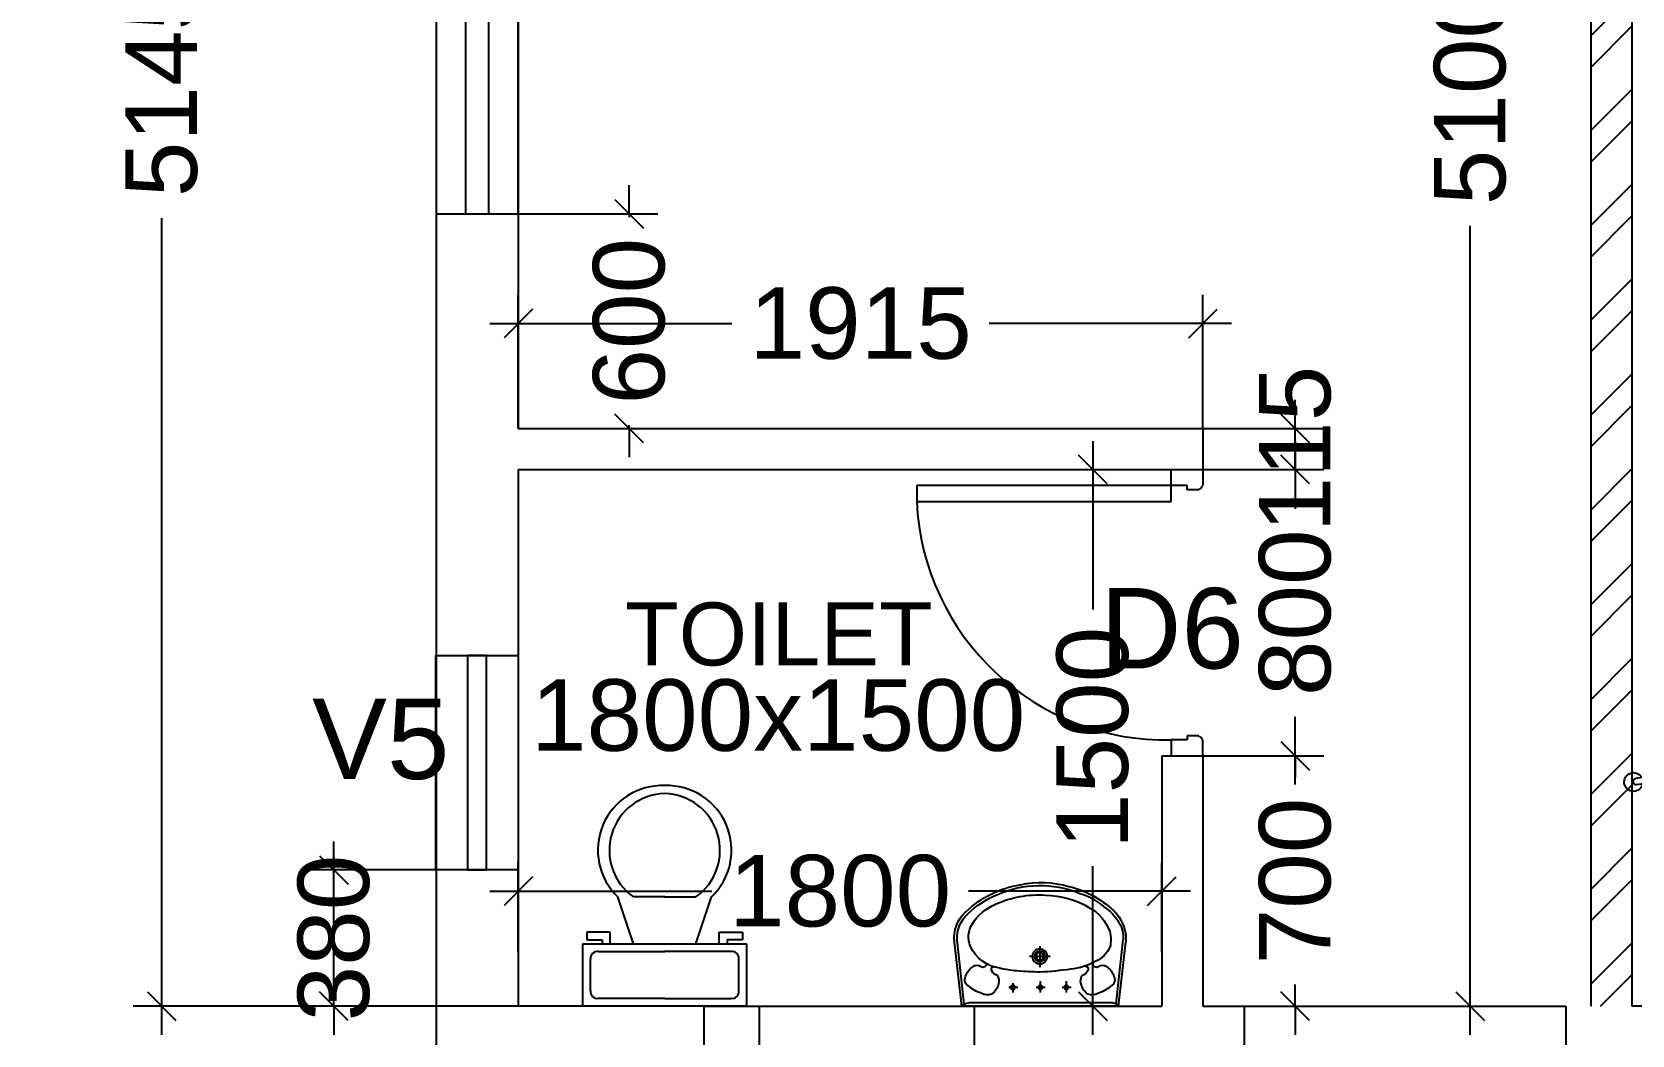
# Model space of a CAD drawing. Extents: x 7897917 to 8423973, y -6487334 to -6173396.
# Drawn here: x 7927784 to 7932259, y -6372326 to -6369522 of the extents above; entities that cross this region are included whole.
import ezdxf
from ezdxf.enums import TextEntityAlignment as Align

# ---------------------------------------------------------------- set-up
doc = ezdxf.new("R2010")
doc.units = 0
doc.header["$LTSCALE"] = 600
doc.header["$MEASUREMENT"] = 0
doc.header["$PDMODE"] = 35
doc.layers.get('0').update_dxf_attribs({"linetype": 'CONTINUOUS'})
doc.layers.get('Defpoints').update_dxf_attribs({"linetype": 'CONTINUOUS'})
for name, color, linetype in [('Beds', 33, 'CONTINUOUS'), ('DIM-TEXT', 8, 'CONTINUOUS'), ('DOOR', 32, 'CONTINUOUS'), ('furniture', 33, 'CONTINUOUS'), ('joinery', 7, 'CONTINUOUS'), ('LA-column', 3, 'CONTINUOUS'), ('LOADING', 140, 'CONTINUOUS'), ('PARTI', 21, 'CONTINUOUS'), ('Parti Hat', 35, 'CONTINUOUS'), ('Room Dim', 1, 'CONTINUOUS'), ('TEXT', 6, 'CONTINUOUS'), ('Toi-Euip', 8, 'CONTINUOUS'), ('toi-fix', 46, 'CONTINUOUS'), ('Walls', 7, 'CONTINUOUS'), ('WIN', 151, 'CONTINUOUS'), ('Working Dim', 5, 'CONTINUOUS')]:
    doc.layers.add(name, color=color, linetype=linetype)
doc.styles.add('ari', font='arial.ttf')
doc.styles.add('ARIAL', font='arial.ttf')
doc.styles.add('RT', font='romant.shx')
doc.dimstyles.new('int. dim', dxfattribs={"dimtxt": 450, "dimasz": 80, "dimexe": 80, "dimexo": 0, "dimgap": 70, "dimtad": 0, "dimdec": 0, "dimzin": 12, "dimdsep": 46, "dimtxsty": 'ari', "dimblk": 'OBLIQUE', "dimcen": 2, "dimdle": 80, "dimclrd": 256, "dimclre": 256, "dimclrt": 6, "dimadec": 0, "dimazin": 0, "dimtfac": 1, "dimtdec": 0, "dimtix": 1, "dimtmove": 2, "dimatfit": 3, "dimfxl": 1, "dimtolj": 1, "dimtzin": 0, "dimlwd": -1, "dimlwe": -1, "dimarcsym": 0})
doc.dimstyles.new('TEXT', dxfattribs={"dimscale": 0, "dimtxt": 600, "dimasz": 300, "dimexe": 300, "dimexo": 30, "dimgap": 50, "dimtad": 0, "dimdec": 0, "dimzin": 0, "dimdsep": 46, "dimtxsty": 'RT', "dimblk": 'OBLIQUE', "dimcen": 0.09, "dimdle": 300, "dimclrd": 256, "dimclre": 256, "dimclrt": 170, "dimadec": 0, "dimazin": 0, "dimtfac": 1, "dimtdec": 0, "dimtofl": 0, "dimtmove": 2, "dimatfit": 3, "dimfxl": 1, "dimfrac": 2, "dimtolj": 1, "dimtzin": 0, "dimlwd": -1, "dimlwe": -1, "dimarcsym": 0})

# ---------------------------------------------------------------- blocks, each defined once
blk = doc.blocks.new('1000')
at = {"layer": 'DOOR'}
for p, q in [((0, -100), (0, 0)), ((0, 0), (49.7, 0)), ((49.7, 0), (49.7, -2.2)), ((63.2, -49.5), (49.7, -49.5)), ((49.7, -49.5), (49.7, -100)), ((63.2, -13.5), (61, -13.5)), ((63.2, -13.5), (63.2, -49.5)), ((836.8, -13.5), (836.8, -49.5)), ((836.8, -13.5), (839, -13.5)), ((836.8, -49.5), (850.3, -49.5)), ((850.3, 0), (850.3, -2.2)), ((900, 0), (850.3, 0)), ((850.3, -49.5), (850.3, -100)), ((900, -100), (900, 0)), ((49.7, -100), (0, -100)), ((49.7, -100), (49.7, -900.6)), ((100.2, -100), (49.7, -100)), ((100.2, -900.6), (100.2, -100)), ((850.3, -100), (900, -100)), ((49.7, -900.6), (100.2, -900.6))]:
    blk.add_line(p, q, dxfattribs=at)
for centre, major_axis, start_param, end_param in [((49.7, -13.5), (-7.95, 7.95), 3.926991, 5.497787), ((850.3, -13.5), (7.95, 7.95), 0.785398, 2.356194)]:
    blk.add_ellipse(centre, major_axis=major_axis, ratio=1, start_param=start_param, end_param=end_param, dxfattribs=at)
at = {"layer": 'DOOR', "color": 145}
blk.add_ellipse((64.3, -115.3), major_axis=(-519.7, 589.8), ratio=1, start_param=2.464943, end_param=4.009476, dxfattribs=at)
blk = doc.blocks.new('A$C70ED7303')
at = {"layer": 'toi-fix', "color": 8}
for p, q in [((0, 0), (229, 0)), ((229, 0), (229, -174.4)), ((-229, 0), (0, 0)), ((-229, -174.4), (-229, 0)), ((-207.2, -43.6), (-207.2, -130.8)), ((0, -21.8), (-185.4, -21.8)), ((0, -21.8), (185.4, -21.8)), ((207.2, -43.6), (207.2, -130.8)), ((229, -174.4), (-229, -174.4)), ((-185.4, -152.6), (0, -152.6)), ((-174.4, -185.4), (-174.4, -174.4)), ((-152.6, -174.4), (-152.6, -207.2)), ((-87.2, -174.4), (-130.8, -305.3)), ((185.4, -152.6), (0, -152.6)), ((87.2, -174.4), (130.8, -305.3)), ((152.6, -174.4), (152.6, -207.2)), ((174.4, -185.4), (174.4, -174.4)), ((-218.1, -207.2), (-218.1, -185.4)), ((-218.1, -185.4), (-174.4, -185.4)), ((-152.6, -207.2), (-218.1, -207.2)), ((152.6, -207.2), (218.1, -207.2)), ((218.1, -185.4), (174.4, -185.4)), ((218.1, -207.2), (218.1, -185.4)), ((0, -305.3), (-87.2, -305.3)), ((0, -305.3), (87.2, -305.3))]:
    blk.add_line(p, q, dxfattribs=at)
for centre, major_axis, start_param, end_param in [((-188.1, -40.9), (13.6, -13.6), 2.214297, 4.068888), ((188.1, -40.9), (13.6, -13.6), 0.643501, 2.498091), ((-188.1, -133.6), (-13.6, -13.6), 5.35589, 7.21048), ((188.1, -133.6), (-13.6, -13.6), 0.643501, 2.498091), ((-6.6, -436.2), (-127.6, -127.6), 4.686239, 7.105146), ((4.7, -435.5), (-112.7, -112.7), 4.541602, 7.039318), ((6.6, -436.2), (55.8, -171.6), -0.351019, 2.067888), ((-4.7, -435.5), (-112.7, -112.7), 0.814663, 3.31238)]:
    blk.add_ellipse(centre, major_axis=major_axis, ratio=1, start_param=start_param, end_param=end_param, dxfattribs=at)
blk = doc.blocks.new('HF12177-P')
for p, q in [((-0.0196, -0.007), (-0.1885, 0.2255)), ((0, 0), (-0.1724, 0.2372)), ((0, 0), (0.1724, 0.2372)), ((0.0196, -0.007), (0.1885, 0.2255)), ((-0.0631, -0.027), (-0.2951, -0.1024)), ((-0.01, -0.0308), (-0.2889, -0.1214)), ((-0.12, -0.015), (-0.12, -0.019)), ((-0.112, -0.007), (0.112, -0.007)), ((-0.112, -0.027), (0.112, -0.027)), ((-0.1, -0.007), (-0.1, -0.027)), ((-0.01, -0.0308), (-0.01, -0.324)), ((0.01, -0.0308), (0.01, -0.324)), ((0.01, -0.0308), (0.2889, -0.1214)), ((0.0631, -0.027), (0.2951, -0.1024)), ((0.1, -0.007), (0.1, -0.027)), ((0.12, -0.015), (0.12, -0.019))]:
    blk.add_line(p, q)
for centre, radius, start, end in [((-0.1852, 0.2378), 0.03, 325.4712, 286.5288), ((0.1852, 0.2378), 0.03, 253.4712, 214.5288), ((-0.1821, 0.2302), 0.008, 126.3733, 216), ((0, -0.017), 0.315, 125.6267, 126.3733), ((-0.1788, 0.2325), 0.008, 36, 125.6267), ((0.1788, 0.2325), 0.008, 54.3733, 144), ((0, -0.017), 0.315, 53.6267, 54.3733), ((0.1821, 0.2302), 0.008, 324, 53.6267), ((-0.112, -0.015), 0.008, 90, 180), ((-0.112, -0.019), 0.008, 180, 270), ((0.112, -0.015), 0.008, 0, 90), ((0.112, -0.019), 0.008, 270, 0), ((-0.2996, -0.1144), 0.03, 37.4712, 358.5288), ((-0.2926, -0.11), 0.008, 108, 197.6267), ((0.2996, -0.1144), 0.03, 181.4712, 142.5288), ((0.2926, -0.11), 0.008, 342.3733, 72), ((0, -0.017), 0.315, 197.6267, 198.3733), ((-0.2914, -0.1138), 0.008, 198.3733, 288), ((0.2914, -0.1138), 0.008, 252, 341.6267), ((0, -0.017), 0.315, 341.6267, 342.3733), ((0, -0.332), 0.03, 109.4712, 70.5288), ((-0.002, -0.324), 0.008, 180, 269.6267), ((0, -0.017), 0.315, 269.6267, 270.3733), ((0.002, -0.324), 0.008, 270.3733, 0)]:
    blk.add_arc(centre, radius, start, end)
blk = doc.blocks.new('HF10037A-P')
for p, q in [((-0.0301, 0.4129), (-0.0301, 0.3879)), ((0.0299, 0.4129), (-0.0301, 0.4129)), ((0.0299, 0.4129), (0.0299, 0.3879)), ((0.0299, 0.3879), (-0.0301, 0.3879)), ((-0.2161, 0.2789), (-0.2303, 0.2206)), ((-0.2161, 0.2789), (-0.1918, 0.273)), ((-0.1918, 0.273), (-0.206, 0.2147)), ((0.1911, 0.2695), (0.2149, 0.2771)), ((0.1911, 0.2695), (0.2094, 0.2124)), ((0.2149, 0.2771), (0.2332, 0.22)), ((-0.2303, 0.2206), (-0.206, 0.2147)), ((0.1909, 0.2372), (0.2004, 0.2402)), ((0.2094, 0.2124), (0.2332, 0.22)), ((-0.1637, 0.0065), (-0.1487, 0.0264)), ((-0.1637, 0.0065), (-0.1157, -0.0296)), ((-0.1487, 0.0264), (-0.1007, -0.0096)), ((0.0965, -0.0108), (0.1459, 0.0231)), ((0.1106, -0.0314), (0.1601, 0.0025)), ((0.1107, 0.0109), (0.1162, 0.0026)), ((0.1601, 0.0025), (0.1459, 0.0231)), ((-0.1157, -0.0296), (-0.1007, -0.0096)), ((0.1106, -0.0314), (0.0965, -0.0108))]:
    blk.add_line(p, q)
for radius in [0.21, 0.1775]:
    blk.add_circle((0, 0.1775), radius)
for centre, radius, start, end in [((-0.0001, 0.3254), 0.0925, 71.0754, 108.9246), ((-0.0001, 0.4754), 0.0925, 251.0754, 288.9246), ((-0.1382, 0.229), 0.0925, 147.3419, 185.1912), ((-0.2839, 0.2646), 0.0925, 327.3419, 5.1912), ((0.2836, 0.2676), 0.0925, 178.8412, 216.6904), ((0.1407, 0.2219), 0.0925, 358.8412, 36.6904), ((0, 0.1775), 0.2, 303.6037, 17.3657), ((-0.0871, 0.0584), 0.0925, 214.1875, 252.0368), ((-0.1772, -0.0615), 0.0925, 34.1875, 72.0368), ((0.1707, -0.066), 0.0925, 105.5121, 143.3614), ((0.0859, 0.0577), 0.0925, 285.5121, 323.3614)]:
    blk.add_arc(centre, radius, start, end)
blk = doc.blocks.new('ME17678-P')
at = {"layer": 'furniture', "color": 21}
for p, q in [((-0.05, 0.175), (0.26, 0.175)), ((-0.05, 0.175), (-0.05, 0.05)), ((0.26, 0.175), (0.26, 0)), ((0, 0), (-0.05, 0.05)), ((0, 0), (0.26, 0))]:
    blk.add_line(p, q, dxfattribs=at)
blk = doc.blocks.new('A$C6969112B')
at = {"layer": 'furniture', "color": 8}
for p, q in [((521.2, 1792.5), (1116.3, 1792.5)), ((521.2, 1766.3), (521.2, 1792.5)), ((1116.3, 1766.3), (1116.3, 1792.5)), ((477.6, 1766.3), (1159.9, 1766.3)), ((477.6, 130.9), (477.6, 1766.3)), ((1159.9, 130.9), (1159.9, 1766.3)), ((428.3, 1689), (477.6, 1728.6)), ((428.3, 1654.1), (477.6, 1614.5)), ((476, 1595), (476, 1560.9)), ((1161.6, 1595), (1161.6, 1560.9)), ((432.3, 1559.1), (432.3, 1556.9)), ((433.9, 342.6), (433.9, 1556.9)), ((451.4, 342.6), (451.4, 1556.9)), ((453, 1559.1), (453, 1556.9)), ((1184.5, 1559.1), (1184.5, 1556.9)), ((1186.1, 342.6), (1186.1, 1556.9)), ((1203.6, 342.6), (1203.6, 1556.9)), ((1205.2, 1559.1), (1205.2, 1556.9)), ((1234.1, 702.5), (1212.3, 702.5)), ((1212.3, 702.5), (1212.3, 650.2)), ((1223.2, 130.9), (1223.2, 676.4)), ((1223.2, 676.4), (1594.1, 676.4)), ((1234.1, 702.5), (1234.1, 676.4)), ((1605, 702.5), (1583.2, 702.5)), ((1583.2, 702.5), (1583.2, 676.4)), ((1594.1, 676.4), (1594.1, 130.9)), ((1605, 702.5), (1605, 650.2)), ((1223.2, 650.2), (1212.3, 650.2)), ((1223.2, 658.9), (1576.7, 658.9)), ((1576.7, 658.9), (1576.7, 148.4)), ((1605, 650.2), (1594.1, 650.2)), ((432.3, 340.4), (432.3, 342.6)), ((453, 340.4), (453, 342.6)), ((476, 304.5), (476, 338.6)), ((1161.6, 304.5), (1161.6, 338.6)), ((1184.5, 340.4), (1184.5, 342.6)), ((1205.2, 340.4), (1205.2, 342.6)), ((1223.2, 157.1), (1212.3, 157.1)), ((1212.3, 157.1), (1212.3, 104.7)), ((1576.7, 148.4), (1223.2, 148.4)), ((1605, 157.1), (1594.1, 157.1)), ((1605, 157.1), (1605, 104.7)), ((1159.9, 130.9), (477.6, 130.9)), ((521.2, 104.7), (521.2, 130.9)), ((1116.3, 104.7), (521.2, 104.7)), ((1116.3, 104.7), (1116.3, 130.9)), ((1234.1, 104.7), (1212.3, 104.7)), ((1594.1, 130.9), (1223.2, 130.9)), ((1234.1, 130.9), (1234.1, 104.7)), ((1583.2, 130.9), (1583.2, 104.7)), ((1605, 104.7), (1583.2, 104.7))]:
    blk.add_line(p, q, dxfattribs=at)
for points in [[(564.9, 1792.5), (564.9, 1853.6, -0.414214), (608.5, 1897.3), (1029, 1897.3, -0.414214), (1072.7, 1853.6), (1072.7, 1792.5)], [(586.7, 1792.5), (586.7, 1853.6, -0.414214), (608.5, 1875.4), (1029, 1875.4, -0.414214), (1050.8, 1853.6), (1050.8, 1792.5)], [(476, 1592.7), (451.4, 1585, 0.318781), (430, 1563.1), (430, 1559.1), (455.4, 1559.1), (455.4, 1563.1), (476, 1563.1)], [(1161.6, 1592.7), (1186.1, 1585, -0.318781), (1207.6, 1563.1), (1207.6, 1559.1), (1182.1, 1559.1), (1182.1, 1563.1), (1161.6, 1563.1)], [(476, 306.8), (451.4, 314.4, -0.318781), (430, 336.4), (430, 340.4), (455.4, 340.4), (455.4, 336.4), (476, 336.4)], [(1161.6, 306.8), (1186.1, 314.4, 0.318781), (1207.6, 336.4), (1207.6, 340.4), (1182.1, 340.4), (1182.1, 336.4), (1161.6, 336.4)], [(1072.7, 104.7), (1072.7, 43.6, -0.414214), (1029, 0), (608.5, 0, -0.414214), (564.9, 43.6), (564.9, 104.7)], [(1050.8, 104.7), (1050.8, 43.6, -0.414214), (1029, 21.8), (608.5, 21.8, -0.414214), (586.7, 43.6), (586.7, 104.7)]]:
    blk.add_lwpolyline(points, format="xyb", dxfattribs=at)
for points in [[(476, 1595), (477.6, 1595)], [(1161.6, 1595), (1159.9, 1595)], [(432.3, 1556.9), (453, 1556.9)], [(476, 1560.9), (477.6, 1560.9)], [(1161.6, 1560.9), (1159.9, 1560.9)], [(1205.2, 1556.9), (1184.5, 1556.9)], [(432.3, 342.6), (453, 342.6)], [(476, 338.6), (477.6, 338.6)], [(1161.6, 338.6), (1159.9, 338.6)], [(1205.2, 342.6), (1184.5, 342.6)], [(476, 304.5), (477.6, 304.5)], [(1161.6, 304.5), (1159.9, 304.5)]]:
    blk.add_lwpolyline(points, dxfattribs=at)
blk.add_circle((435.1, 1671.6), 9.27, dxfattribs=at)
for centre, radius, start, end in [((440.7, 1671.6), 21.4, 125.427, 234.573), ((1288.7, 676.4), 80.7, 161.0754, 198.9246), ((1157.8, 676.4), 80.7, 0, 18.9246), ((1659.6, 676.4), 80.7, 161.0754, 180), ((1528.7, 676.4), 80.7, 341.0754, 18.9246), ((1288.7, 130.9), 80.7, 161.0754, 198.9246), ((1528.7, 130.9), 80.7, 341.0754, 18.9246), ((1157.8, 130.9), 80.7, 341.0754, 0), ((1659.6, 130.9), 80.7, 180, 198.9246)]:
    blk.add_arc(centre, radius, start, end, dxfattribs=at)
at = {"layer": 'LOADING', "color": 8, "yscale": 872.7299101983663, "zscale": 872.7299101979671}
for name, p, xscale, rotation in [('HF12177-P', (1424.7, 1676), -872.7299101979006, 170.2976301882088), ('HF10037A-P', (215.1, 1178), -872.7299102004868, 353.6512974186875)]:
    blk.add_blockref(name, p, dxfattribs=dict(at, xscale=xscale, rotation=rotation))
at = {"layer": 'LOADING', "color": 8, "xscale": -872.7299101983663, "yscale": 872.7299101983663, "zscale": 872.7299101979671}
blk.add_blockref('ME17678-P', (343.2, 1718.8), dxfattribs=at)
blk = doc.blocks.new('_Oblique')
at = {"color": 0, "linetype": 'ByBlock', "lineweight": -2}
blk.add_line((-0.5, -0.5), (0.5, 0.5), dxfattribs=at)
blk = doc.blocks.new('*D574')
at = {"layer": 'Defpoints', "color": 0, "transparency": 16777216}
for p in [(7931410.8, -6367145.6, 13.9), (7931410.8, -6372245.6, -5.1), (7931806.3, -6372245.6)]:
    blk.add_point(p, dxfattribs=at)
at = {"layer": 'Working Dim', "transparency": 16777216}
for p, q in [((7931806.3, -6367065.6), (7931806.3, -6369327.3)), ((7931410.8, -6367145.6), (7931886.3, -6367145.6)), ((7931806.3, -6372325.6), (7931806.3, -6370063.9)), ((7931410.8, -6372245.6), (7931886.3, -6372245.6))]:
    blk.add_line(p, q, dxfattribs=at)
at = {"layer": 'Working Dim', "transparency": 16777216, "xscale": 80, "yscale": 80, "zscale": 80}
for p, rotation in [((7931806.3, -6367145.6), 90), ((7931806.3, -6372245.6), 270)]:
    blk.add_blockref('_Oblique', p, dxfattribs=dict(at, rotation=rotation))
at = {"layer": 'Working Dim', "color": 6, "transparency": 16777216, "insert": (7931806.3, -6369695.6), "char_height": 200, "attachment_point": 5, "rotation": 90, "style": 'ari'}
blk.add_mtext('\\A1;5100', dxfattribs=at)
blk = doc.blocks.new('*D576')
at = {"layer": 'Defpoints', "color": 0, "transparency": 16777216}
for p in [(7929144.1, -6371924.2), (7929144.1, -6372092.4), (7930944.1, -6372092.4)]:
    blk.add_point(p, dxfattribs=at)
at = {"layer": 'Working Dim', "transparency": 16777216}
for p, q in [((7929144.1, -6372092.4), (7929144.1, -6371844.2)), ((7930944.1, -6372092.4), (7930944.1, -6371844.2)), ((7929064.1, -6371924.2), (7929685.2, -6371924.2)), ((7931024.1, -6371924.2), (7930402.9, -6371924.2))]:
    blk.add_line(p, q, dxfattribs=at)
at = {"layer": 'Working Dim', "transparency": 16777216, "xscale": 80, "yscale": 80, "zscale": 80, "rotation": 180}
blk.add_blockref('_Oblique', (7929144.1, -6371924.2), dxfattribs=at)
at = {"layer": 'Working Dim', "transparency": 16777216, "xscale": 80, "yscale": 80, "zscale": 80}
blk.add_blockref('_Oblique', (7930944.1, -6371924.2), dxfattribs=at)
at = {"layer": 'Working Dim', "color": 6, "transparency": 16777216, "insert": (7930044.1, -6371924.2), "char_height": 200, "attachment_point": 5, "style": 'ari'}
blk.add_mtext('\\A1;1800', dxfattribs=at)
blk = doc.blocks.new('*D577')
at = {"layer": 'Defpoints', "color": 0, "transparency": 16777216}
for p in [(7930603.6, -6370745.6), (7930750.7, -6370745.6), (7930603.6, -6372245.6, -5.1)]:
    blk.add_point(p, dxfattribs=at)
at = {"layer": 'Working Dim', "transparency": 16777216}
for p, q in [((7930750.7, -6370665.6), (7930750.7, -6371136.7)), ((7930603.6, -6370745.6), (7930830.7, -6370745.6)), ((7930750.7, -6372325.6), (7930750.7, -6371854.4)), ((7930603.6, -6372245.6), (7930830.7, -6372245.6))]:
    blk.add_line(p, q, dxfattribs=at)
at = {"layer": 'Working Dim', "transparency": 16777216, "xscale": 80, "yscale": 80, "zscale": 80}
for p, rotation in [((7930750.7, -6370745.6), 90), ((7930750.7, -6372245.6), 270)]:
    blk.add_blockref('_Oblique', p, dxfattribs=dict(at, rotation=rotation))
at = {"layer": 'Working Dim', "color": 6, "transparency": 16777216, "insert": (7930750.7, -6371495.6), "char_height": 200, "attachment_point": 5, "rotation": 90, "style": 'ari'}
blk.add_mtext('\\A1;1500', dxfattribs=at)
blk = doc.blocks.new('*D716')
at = {"layer": 'Defpoints', "color": 0, "transparency": 16777216}
for p in [(7928398, -6367100.6), (7928146.6, -6372245.5), (7928913.9, -6372245.5)]:
    blk.add_point(p, dxfattribs=at)
at = {"layer": 'Working Dim', "transparency": 16777216}
for p, q in [((7928146.6, -6367020.6), (7928146.6, -6369303.7)), ((7928398, -6367100.6), (7928066.6, -6367100.6)), ((7928146.6, -6372325.5), (7928146.6, -6370042.5)), ((7928913.9, -6372245.5), (7928066.6, -6372245.5))]:
    blk.add_line(p, q, dxfattribs=at)
at = {"layer": 'Working Dim', "transparency": 16777216, "xscale": 80, "yscale": 80, "zscale": 80}
for p, rotation in [((7928146.6, -6367100.6), 90), ((7928146.6, -6372245.5), 270)]:
    blk.add_blockref('_Oblique', p, dxfattribs=dict(at, rotation=rotation))
at = {"layer": 'Working Dim', "color": 6, "transparency": 16777216, "insert": (7928146.6, -6369673.1), "char_height": 200, "attachment_point": 5, "rotation": 90, "style": 'ari'}
blk.add_mtext('\\A1;5145', dxfattribs=at)
blk = doc.blocks.new('*D1166')
at = {"layer": 'Defpoints', "color": 0, "transparency": 16777216}
for p in [(7928628.1, -6371864.9), (7928913.8, -6371864.9), (7928914.1, -6372245.4)]:
    blk.add_point(p, dxfattribs=at)
at = {"layer": 'Working Dim', "transparency": 16777216}
for p, q in [((7928628.1, -6371864.9), (7928628.1, -6371784.9)), ((7928913.8, -6371864.9), (7928548.1, -6371864.9)), ((7928628.1, -6372245.4), (7928628.1, -6371864.9)), ((7928914.1, -6372245.4), (7928548.1, -6372245.4)), ((7928628.1, -6372245.4), (7928628.1, -6372325.4))]:
    blk.add_line(p, q, dxfattribs=at)
at = {"layer": 'Working Dim', "transparency": 16777216, "xscale": 80, "yscale": 80, "zscale": 80}
for p, rotation in [((7928628.1, -6371864.9), 270), ((7928628.1, -6372245.4), 90)]:
    blk.add_blockref('_Oblique', p, dxfattribs=dict(at, rotation=rotation))
at = {"layer": 'Working Dim', "color": 6, "transparency": 16777216, "insert": (7928628.1, -6372055.1), "char_height": 200, "attachment_point": 5, "rotation": 90, "style": 'ari'}
blk.add_mtext('\\A1;380', dxfattribs=at)
blk = doc.blocks.new('A$C4D064DB7')
at = {"layer": 'Toi-Euip', "color": 8}
for p, q in [((-212.3, 5.4), (-232.3, 184.5)), ((212.2, 4.9), (232.3, 184.5)), ((-219.3, -1), (-239.3, 178)), ((-28.5, 137.9), (30, 137.9)), ((0.9, 167), (0.9, 107.5)), ((219.2, -1), (239.3, 178)), ((-61.3, 51.7), (-86.8, 51.7)), ((-73.1, 68.7), (-73.1, 37.2)), ((11.1, 51.7), (-14.3, 51.7)), ((-0.6, 68.7), (-0.6, 37.2)), ((87.9, 51.7), (62.5, 51.7)), ((76.2, 63.6), (76.2, 37.2)), ((-204.6, 8.3), (200.4, 8.3)), ((-219.3, -1), (219.2, -1))]:
    blk.add_line(p, q, dxfattribs=at)
for centre, radius in [((0.9, 137.9), 20.9), ((0.9, 137.9), 15), ((0.9, 137.9), 10.5), ((-73.1, 51.7), 6.23), ((-0.6, 51.7), 6.23), ((76.2, 51.7), 6.23)]:
    blk.add_circle(centre, radius, dxfattribs=at)
for centre, radius, start, end in [((-15, 63.3), 278.1, 103.6801, 133.1199), ((-52.1, 129.5), 194.1, 106.9894, 130.6854), ((0.4, 42.8), 293.4, 66.1951, 111.8497), ((-3.7, 79.1), 265.8, 77.1391, 106.8516), ((11, 56.9), 284.8, 46.3845, 81.023), ((-115.7, 175.3), 119.3, 121.8415, 151.2146), ((-79.5, 166.9), 122.1, 117.7975, 160.6946), ((-12.7, 69.4), 239.9, 90.5187, 121.0564), ((4.5, 21.6), 288.4, 65.4107, 93.8454), ((17.4, 64.4), 266.9, 46.2173, 67.6674), ((74.5, 158), 135.4, 31.8603, 68.3132), ((-135.9, 190.3), 102.7, 132.34, 168.5521), ((-156.9, 191.3), 75.7, 146.7911, 185.1402), ((131.4, 192.6), 68.8, 336.7779, 32.4081), ((140.9, 188.9), 91.5, 357.2238, 48.0895), ((143.8, 190.8), 96.4, 352.3942, 48.6169), ((-159.3, 187.8), 80.7, 163.2392, 186.9959), ((-105.8, 184.4), 91.8, 165.5854, 192.6546), ((-124.3, 195.5), 77.6, 203.693, 246.3813), ((98.1, 210.4), 106.4, 278.0202, 335.0221), ((-154.2, 64.6), 55.1, 124.9669, 161.6496), ((-174.7, 96.4), 17.3, 50.4642, 129.5358), ((-157.9, 115.7), 8.33, 226.0403, 306.1074), ((-73.6, 263.8), 161.7, 239.5902, 265.9719), ((-156.5, 116.7), 8.45, 294.5104, 30.3287), ((-126.4, 102.5), 8.28, 83.1526, 217.3039), ((-110.1, 109.7), 26, 208.2715, 253.614), ((33.5, 869.5), 776.1, 261.2228, 267.52), ((-3.1, 803.8), 709.6, 270.2431, 275.5482), ((44.3, 384), 287.3, 274.2321, 283.8267), ((112.1, 109.7), 26, 286.386, 331.7285), ((129.6, 102.2), 7.16, 318.2984, 78.6803), ((157.9, 115.9), 7.49, 165.1523, 247.9307), ((159.9, 115.7), 8.33, 233.8926, 313.9597), ((176.7, 96.4), 17.3, 50.4642, 129.5358), ((156.2, 64.6), 55.1, 18.3504, 55.0331), ((-188.7, 72.6), 20.1, 152.4908, 243.191), ((-120.2, 149.2), 122.2, 230.5982, 250.4136), ((-161, 71.5), 47.7, 305.0585, 347.193), ((-144.2, 69.4), 30.9, 343.9654, 29.9209), ((146.2, 69.4), 30.9, 150.0791, 196.0346), ((163, 71.5), 47.7, 192.807, 234.9415), ((122.2, 149.2), 122.2, 289.5864, 309.4018), ((190.7, 72.6), 20.1, 296.809, 27.5092), ((-200, -15.1), 23.9, 101.1451, 143.7785), ((-145.6, 63.1), 33, 241.9192, 291.3561), ((147.6, 63.1), 33, 248.6439, 298.0808), ((199.8, -16.6), 24.9, 38.7487, 88.5796)]:
    blk.add_arc(centre, radius, start, end, dxfattribs=at)
blk = doc.blocks.new('*D1167')
at = {"layer": 'Defpoints', "color": 0, "transparency": 16777216}
for p in [(7931059.1, -6371545.6), (7931317, -6371545.6), (7931059.1, -6372245.6)]:
    blk.add_point(p, dxfattribs=at)
at = {"layer": 'Working Dim', "transparency": 16777216}
for p, q in [((7931317, -6371545.6), (7931317, -6371465.6)), ((7931059.1, -6371545.6), (7931397, -6371545.6)), ((7931317, -6371545.6), (7931317, -6371605.8)), ((7931317, -6372245.6), (7931317, -6372185.4)), ((7931059.1, -6372245.6), (7931397, -6372245.6)), ((7931317, -6372245.6), (7931317, -6372325.6))]:
    blk.add_line(p, q, dxfattribs=at)
at = {"layer": 'Working Dim', "transparency": 16777216, "xscale": 80, "yscale": 80, "zscale": 80}
for p, rotation in [((7931317, -6371545.6), 270), ((7931317, -6372245.6), 90)]:
    blk.add_blockref('_Oblique', p, dxfattribs=dict(at, rotation=rotation))
at = {"layer": 'Working Dim', "color": 6, "transparency": 16777216, "insert": (7931317, -6371895.6), "char_height": 200, "attachment_point": 5, "rotation": 90, "style": 'ari'}
blk.add_mtext('\\A1;700', dxfattribs=at)
blk = doc.blocks.new('*D1168')
at = {"layer": 'Defpoints', "color": 0, "transparency": 16777216}
for p in [(7931059.1, -6370745.6), (7931317, -6370745.6), (7931059.1, -6371545.6)]:
    blk.add_point(p, dxfattribs=at)
at = {"layer": 'Working Dim', "transparency": 16777216}
for p, q in [((7931317, -6370665.6), (7931317, -6370854.8)), ((7931059.1, -6370745.6), (7931397, -6370745.6)), ((7931317, -6371625.6), (7931317, -6371436.3)), ((7931059.1, -6371545.6), (7931397, -6371545.6))]:
    blk.add_line(p, q, dxfattribs=at)
at = {"layer": 'Working Dim', "transparency": 16777216, "xscale": 80, "yscale": 80, "zscale": 80}
for p, rotation in [((7931317, -6370745.6), 90), ((7931317, -6371545.6), 270)]:
    blk.add_blockref('_Oblique', p, dxfattribs=dict(at, rotation=rotation))
at = {"layer": 'Working Dim', "color": 6, "transparency": 16777216, "insert": (7931317, -6371145.6), "char_height": 200, "attachment_point": 5, "rotation": 90, "style": 'ari'}
blk.add_mtext('\\A1;800', dxfattribs=at)
blk = doc.blocks.new('*D1169')
at = {"layer": 'Defpoints', "color": 0, "transparency": 16777216}
for p in [(7931059.1, -6370630.6), (7931317, -6370630.6), (7931059.1, -6370745.6)]:
    blk.add_point(p, dxfattribs=at)
at = {"layer": 'Working Dim', "transparency": 16777216}
for p, q in [((7931317, -6370630.6), (7931317, -6370550.6)), ((7931059.1, -6370630.6), (7931397, -6370630.6)), ((7931317, -6370745.6), (7931317, -6370630.6)), ((7931059.1, -6370745.6), (7931397, -6370745.6)), ((7931317, -6370745.6), (7931317, -6370825.6))]:
    blk.add_line(p, q, dxfattribs=at)
at = {"layer": 'Working Dim', "transparency": 16777216, "xscale": 80, "yscale": 80, "zscale": 80}
for p, rotation in [((7931317, -6370630.6), 270), ((7931317, -6370745.6), 90)]:
    blk.add_blockref('_Oblique', p, dxfattribs=dict(at, rotation=rotation))
at = {"layer": 'Working Dim', "color": 6, "transparency": 16777216, "insert": (7931317, -6370688.1), "char_height": 200, "attachment_point": 5, "rotation": 90, "style": 'ari'}
blk.add_mtext('\\A1;115', dxfattribs=at)
blk = doc.blocks.new('*D1172')
at = {"layer": 'Defpoints', "color": 0, "transparency": 16777216}
for p in [(7931059.1, -6370337), (7929144.1, -6370630.6), (7931059.1, -6370630.6)]:
    blk.add_point(p, dxfattribs=at)
at = {"layer": 'Working Dim', "transparency": 16777216}
for p, q in [((7929144.1, -6370630.6), (7929144.1, -6370257)), ((7931059.1, -6370630.6), (7931059.1, -6370257)), ((7929064.1, -6370337), (7929741.6, -6370337)), ((7931139.1, -6370337), (7930461.5, -6370337))]:
    blk.add_line(p, q, dxfattribs=at)
at = {"layer": 'Working Dim', "transparency": 16777216, "xscale": 80, "yscale": 80, "zscale": 80, "rotation": 180}
blk.add_blockref('_Oblique', (7929144.1, -6370337), dxfattribs=at)
at = {"layer": 'Working Dim', "transparency": 16777216, "xscale": 80, "yscale": 80, "zscale": 80}
blk.add_blockref('_Oblique', (7931059.1, -6370337), dxfattribs=at)
at = {"layer": 'Working Dim', "color": 6, "transparency": 16777216, "insert": (7930101.6, -6370337), "char_height": 200, "attachment_point": 5, "style": 'ari'}
blk.add_mtext('\\A1;1915', dxfattribs=at)
blk = doc.blocks.new('*D1458')
at = {"layer": 'Defpoints', "color": 0, "linetype": 'Continuous', "transparency": 16777216}
for p in [(7959834, -6373075.5, 1), (7918773.9, -6373178.3, -5.5), (7918773.9, -6374379.8)]:
    blk.add_point(p, dxfattribs=at)
at = {"layer": 'DIM-TEXT', "transparency": 16777216}
for p, q in [((7959834, -6373075.5), (7959834, -6374679.8)), ((7918773.9, -6373178.3), (7918773.9, -6374679.8)), ((7918473.9, -6374379.8), (7926706.8, -6374379.8)), ((7960134, -6374379.8), (7951901.1, -6374379.8))]:
    blk.add_line(p, q, dxfattribs=at)
at = {"layer": 'DIM-TEXT', "linetype": 'Continuous', "transparency": 16777216, "xscale": 300, "yscale": 300, "zscale": 300, "rotation": 180}
blk.add_blockref('_Oblique', (7918773.9, -6374379.8), dxfattribs=at)
at = {"layer": 'DIM-TEXT', "linetype": 'Continuous', "transparency": 16777216, "xscale": 300, "yscale": 300, "zscale": 300}
blk.add_blockref('_Oblique', (7959834, -6374379.8), dxfattribs=at)
at = {"layer": 'DIM-TEXT', "color": 170, "linetype": 'Continuous', "transparency": 16777216, "insert": (7939304, -6374379.8), "char_height": 750, "attachment_point": 5, "style": 'ari'}
blk.add_mtext('\\A1;{\\H1.067x;POST OPARATIVE (Surgery) - WARD  ( 20 Beds )}', dxfattribs=at)
blk = doc.blocks.new('*D2515')
at = {"layer": 'Defpoints', "color": 0, "transparency": 16777216}
for p in [(7929144.1, -6370030.6), (7929454.2, -6370030.6), (7929144.1, -6370630.6)]:
    blk.add_point(p, dxfattribs=at)
at = {"layer": 'Working Dim', "transparency": 16777216}
for p, q in [((7929454.2, -6370030.6), (7929454.2, -6369950.6)), ((7929144.1, -6370030.6), (7929534.2, -6370030.6)), ((7929454.2, -6370030.6), (7929454.2, -6370039.4)), ((7929454.2, -6370630.6), (7929454.2, -6370621.7)), ((7929144.1, -6370630.6), (7929534.2, -6370630.6)), ((7929454.2, -6370630.6), (7929454.2, -6370710.6))]:
    blk.add_line(p, q, dxfattribs=at)
at = {"layer": 'Working Dim', "transparency": 16777216, "xscale": 80, "yscale": 80, "zscale": 80}
for p, rotation in [((7929454.2, -6370030.6), 270), ((7929454.2, -6370630.6), 90)]:
    blk.add_blockref('_Oblique', p, dxfattribs=dict(at, rotation=rotation))
at = {"layer": 'Working Dim', "color": 6, "transparency": 16777216, "insert": (7929454.2, -6370330.6), "char_height": 200, "attachment_point": 5, "rotation": 90, "style": 'ari'}
blk.add_mtext('\\A1;600', dxfattribs=at)

msp = doc.modelspace()

# ---------------------------------------------------------------- hatches: boundary and pattern name
at = {"layer": 'Parti Hat'}
h = msp.add_hatch(dxfattribs=at)
h.set_pattern_fill('ANSI32', color=256, scale=500, style=0)
h.paths.add_polyline_path([(7932258.961, -6372245.608), (7932258.961, -6368510.607), (7932143.961, -6368510.607), (7932143.961, -6372245.608)])
h.paths.add_polyline_path([(7932143.961, -6367145.607), (7932143.961, -6367260.607), (7932258.961, -6367260.607), (7932258.961, -6366915.607), (7932143.961, -6366915.607), (7932143.961, -6367030.607), (7929143.961, -6367030.607), (7929143.961, -6367145.607)])
h.paths.add_polyline_path([(7932143.961, -6362530.458), (7932258.961, -6362530.458), (7932258.961, -6365665.607), (7932143.961, -6365665.607)])

# ---------------------------------------------------------------- linework, layer by layer
at = {"layer": 'LA-column', "color": 2}
msp.add_lwpolyline([(7928913.907, -6372995.366), (7929663.907, -6372995.366), (7929663.907, -6372245.366), (7928913.907, -6372245.366)], close=True, dxfattribs=at)
at = {"layer": 'PARTI', "extrusion": (-0.000145144, 2.25159e-17, 1)}
for p, q in [((7932143.961, -6368260.607), (7932143.961, -6372245.608)), ((7932258.961, -6368260.607), (7932258.961, -6372245.608))]:
    msp.add_line(p, q, dxfattribs=at)
at = {"layer": 'Walls', "linetype": 'Continuous', "extrusion": (-0.000145144, 2.25336e-17, 1)}
msp.add_line((7928914.054, -6365680.517), (7928914.054, -6372245.556), dxfattribs=at)
at = {"layer": 'Walls', "linetype": 'Continuous', "extrusion": (-0.000145144, 2.25159e-17, 1)}
for p, q in [((7929144.053, -6365680.517), (7929144.053, -6370630.573)), ((7929144.053, -6370745.573), (7929144.053, -6372245.573))]:
    msp.add_line(p, q, dxfattribs=at)
at = {"layer": 'Walls'}
for p, q in [((7929144.053, -6370630.573), (7931059.053, -6370630.573)), ((7929144.053, -6370745.573), (7931059.053, -6370745.573)), ((7930944.053, -6371545.573), (7931059.053, -6371545.573)), ((7929664.054, -6372245.557), (7930944.054, -6372245.557)), ((7934791.365, -6372245.556), (7932258.873, -6372245.556))]:
    msp.add_line(p, q, dxfattribs=at)
at = {"layer": 'Walls', "extrusion": (-0.000145144, 2.25159e-17, 1)}
for p, q in [((7931059.053, -6370630.573), (7931059.053, -6370745.573)), ((7930944.053, -6371545.573), (7930944.053, -6372245.573)), ((7931059.053, -6371545.573), (7931059.053, -6372245.573))]:
    msp.add_line(p, q, dxfattribs=at)
at = {"layer": 'WIN', "linetype": 'Continuous'}
for p, q in [((7928913.81, -6371864.927), (7928913.81, -6371264.927)), ((7928913.81, -6371264.927), (7929143.81, -6371264.927)), ((7929143.81, -6371264.927), (7929143.81, -6371864.927)), ((7929143.81, -6371864.927), (7928913.81, -6371864.927)), ((7931174.054, -6372245.557), (7932074.054, -6372245.557)), ((7931174.054, -6372245.557), (7931174.054, -6372475.557)), ((7932074.054, -6372245.557), (7932074.054, -6372475.557))]:
    msp.add_line(p, q, dxfattribs=at)
for points in [[(7928914.053, -6368530.573), (7928914.053, -6370030.573), (7929144.053, -6370030.573), (7929144.053, -6368530.573)], [(7928996.836, -6368530.573), (7928996.836, -6370030.573), (7929061.27, -6370030.573), (7929061.27, -6368530.573)], [(7929002.178, -6371864.927), (7929055.441, -6371864.927), (7929055.441, -6371264.927), (7929002.178, -6371264.927)], [(7930419.058, -6372475.557), (7929819.058, -6372475.557), (7929819.058, -6372245.557), (7930419.058, -6372245.557)]]:
    msp.add_lwpolyline(points, close=True, dxfattribs=at)

# ---------------------------------------------------------------- block references
at = {"layer": 'Beds', "rotation": 180}
msp.add_blockref('A$C6969112B', (7933962.656, -6369888.622), dxfattribs=at)
at = {"layer": 'DOOR', "linetype": 'Continuous', "xscale": 0.8888888917863601, "yscale": 0.8888888917863601, "zscale": 0.8888888917863601, "rotation": 270.0000130867491}
msp.add_blockref('1000', (7931059.053, -6370745.573), dxfattribs=at)
at = {"layer": 'toi-fix', "linetype": 'Continuous', "rotation": 180}
msp.add_blockref('A$C70ED7303', (7929553.46, -6372245.573), dxfattribs=at)
at = {"layer": 'toi-fix', "xscale": -1}
msp.add_blockref('A$C4D064DB7', (7930603.544, -6372244.543), dxfattribs=at)

# ---------------------------------------------------------------- texts
at = {"layer": 'joinery', "style": 'ari'}
for s, p in [('D6', (7930972.674, -6371301.504)), ('V5', (7928759.351, -6371610.532))]:
    msp.add_text(s, height=225, dxfattribs=at).set_placement(p, align=Align.CENTER)
at = {"layer": 'Room Dim', "style": 'ARIAL'}
msp.add_text('1800x1500', height=200, dxfattribs=at).set_placement((7929870.765, -6371531.705), align=Align.CENTER)
at = {"layer": 'TEXT', "color": 7, "style": 'ARIAL'}
msp.add_text('TOILET', height=176, dxfattribs=at).set_placement((7929872.812, -6371293.049), align=Align.CENTER)

# ---------------------------------------------------------------- dimensions: what is measured, and where the dimension line sits
at = {"layer": 'DIM-TEXT', "linetype": 'Continuous'}
dim = msp.add_linear_dim(base=(7918773.907, -6374379.849, 5.479), p1=(7959834.048, -6373075.455, 6.51), p2=(7918773.907, -6373178.323), text='{\\H1.067x;POST OPARATIVE (Surgery) - WARD  ( 20 Beds )}', dimstyle='TEXT', override={"dimscale": 1, "dimtxt": 750, "dimexo": 0, "dimtxsty": 'ari'}, dxfattribs=at)
dim.commit()
dim.dimension.update_dxf_attribs({"geometry": '*D1458', "text_midpoint": (7939303.977, -6374379.849, 5.479)})
at = {"layer": 'Working Dim'}
for base, p1, p2, angle, override, picture, middle in [((7928146.642, -6372245.538), (7928398.038, -6367100.633), (7928913.865, -6372245.538), 90, {"dimtxt": 200}, '*D716', (7928146.642, -6369673.086)), ((7931806.267, -6372245.557), (7931410.753, -6367145.607, 13.893), (7931410.753, -6372245.557, -5.131), 90, {"dimtxt": 200}, '*D574', (7931806.267, -6369695.582)), ((7929454.196, -6370030.573), (7929144.053, -6370630.573), (7929144.053, -6370030.573), 90, {"dimtxt": 200, "dimarcsym": 1}, '*D2515', (7929454.196, -6370330.573)), ((7931317.009, -6370630.573), (7931059.051, -6370745.573), (7931059.053, -6370630.573), 90, {"dimtxt": 200, "dimarcsym": 1}, '*D1169', (7931317.009, -6370688.073)), ((7930750.699, -6370745.573), (7930603.557, -6372245.557, -5.131), (7930603.557, -6370745.573), 90, {"dimtxt": 200}, '*D577', (7930750.699, -6371495.565)), ((7931317.009, -6370745.573), (7931059.053, -6371545.573), (7931059.051, -6370745.573), 90, {"dimtxt": 200, "dimarcsym": 1}, '*D1168', (7931317.009, -6371145.573)), ((7931317.009, -6371545.573), (7931059.053, -6372245.573), (7931059.053, -6371545.573), 90, {"dimtxt": 200, "dimarcsym": 1}, '*D1167', (7931317.009, -6371895.573)), ((7928628.083, -6371864.927), (7928914.054, -6372245.366), (7928913.81, -6371864.927), 90, {"dimtxt": 200, "dimarcsym": 1}, '*D1166', (7928628.083, -6372055.146)), ((7929144.053, -6371924.172), (7930944.053, -6372092.367), (7929144.053, -6372092.367), 180, {"dimtxt": 200}, '*D576', (7930044.053, -6371924.172))]:
    dim = msp.add_linear_dim(base=base, p1=p1, p2=p2, angle=angle, dimstyle='int. dim', override=override, dxfattribs=at)
    dim.commit()
    dim.dimension.update_dxf_attribs({"geometry": picture, "text_midpoint": middle})
dim = msp.add_linear_dim(base=(7931059.053, -6370336.985), p1=(7929144.053, -6370630.573), p2=(7931059.053, -6370630.573), dimstyle='int. dim', override={"dimtxt": 200, "dimarcsym": 1}, dxfattribs=at)
dim.commit()
dim.dimension.update_dxf_attribs({"geometry": '*D1172', "text_midpoint": (7930101.553, -6370336.985)})

doc.saveas('drawing.dxf')
